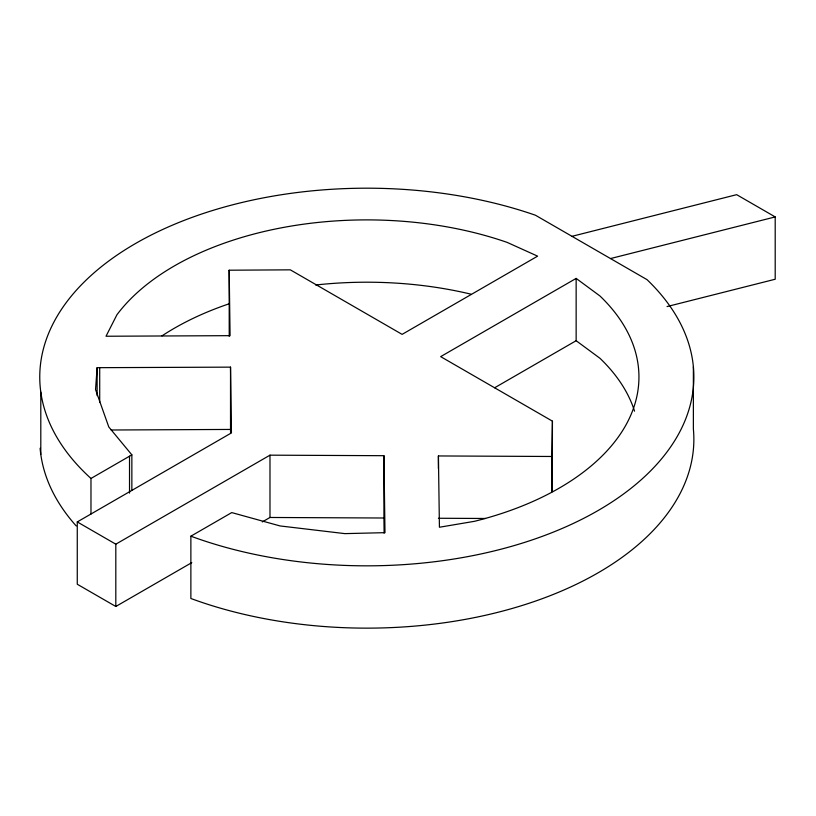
<?xml version="1.0" encoding="UTF-8"?>
<svg xmlns="http://www.w3.org/2000/svg" width="816" height="816" viewBox="0 0 816 816"><rect width="100%" height="100%" fill="white"/><g stroke="black" fill="none" stroke-linecap="round" stroke-linejoin="round"><path stroke-width="1.22" d="M551.8 456.481L552.432 421.158L440.66 356.633L576.147 278.399L599.984 296.004A272.136 157.121 0 0 1 474.463 521.312L439.426 527.238L438.416 455.95L551.8 456.481L551.8 492.079M552.299 491.038L552.432 421.158M191.801 562.612L115.811 606.482L77.265 584.236L77.265 521.924L231.438 432.908L230.52 367.139L97.124 367.679L95.543 389.569L108.793 426.972L131.855 454.859L131.855 490.467M90.974 514.07L90.974 478.462L131.855 454.859M77.265 521.924L115.811 544.18L269.984 455.165L383.918 455.695L384.989 532.664L344.882 533.623L280.082 525.943L231.744 512.591L190.873 536.183L190.873 598.495A327.053 188.822 0 0 0 531.736 602.371A327.053 188.822 0 0 0 693.376 429.063L693.376 366.751M262.283 521.924L269.984 517.477L383.918 518.007L384.122 533.144M494.639 387.773L576.147 340.711L576.147 278.399M571.996 236.324L736.654 194.667L775.2 216.923L775.2 279.235L667.039 306.571M610.501 258.56L775.2 216.923M229.174 270.208L290.333 269.841L402.115 334.376L537.611 256.153L507.144 242.393A272.136 157.121 0 0 0 116.923 314.782L106.019 336.243L230.081 335.662L229.174 270.208L229.225 336.294M111.139 430.001L230.52 429.44L230.581 433.245M438.416 518.262L485.551 518.476M576.147 340.711L599.984 358.306A272.136 157.121 0 0 1 634.542 411.172M438.416 455.95L438.416 468.67M383.918 455.695L383.918 518.007M269.984 455.165L269.984 517.477M230.52 367.139L230.52 429.44M129.52 456.215L129.52 493.088M115.811 544.18L115.811 606.482M99.705 367.741L99.705 402.074M97.124 367.679L97.124 395.658M40.8 392.098L40.8 454.41M76.225 525.963A327.053 188.822 0 0 1 40.117 448.249M161.966 335.886A272.136 157.121 0 0 1 228.98 303.848M315.659 285.008A272.136 157.121 0 0 1 470.903 294.148M190.873 536.183A327.053 188.822 0 0 0 595.007 512.275A327.053 188.822 0 0 0 647.037 279.653L535.459 215.23A327.053 188.822 0 0 0 132.62 245.208A327.053 188.822 0 0 0 90.974 478.462"/></g></svg>
